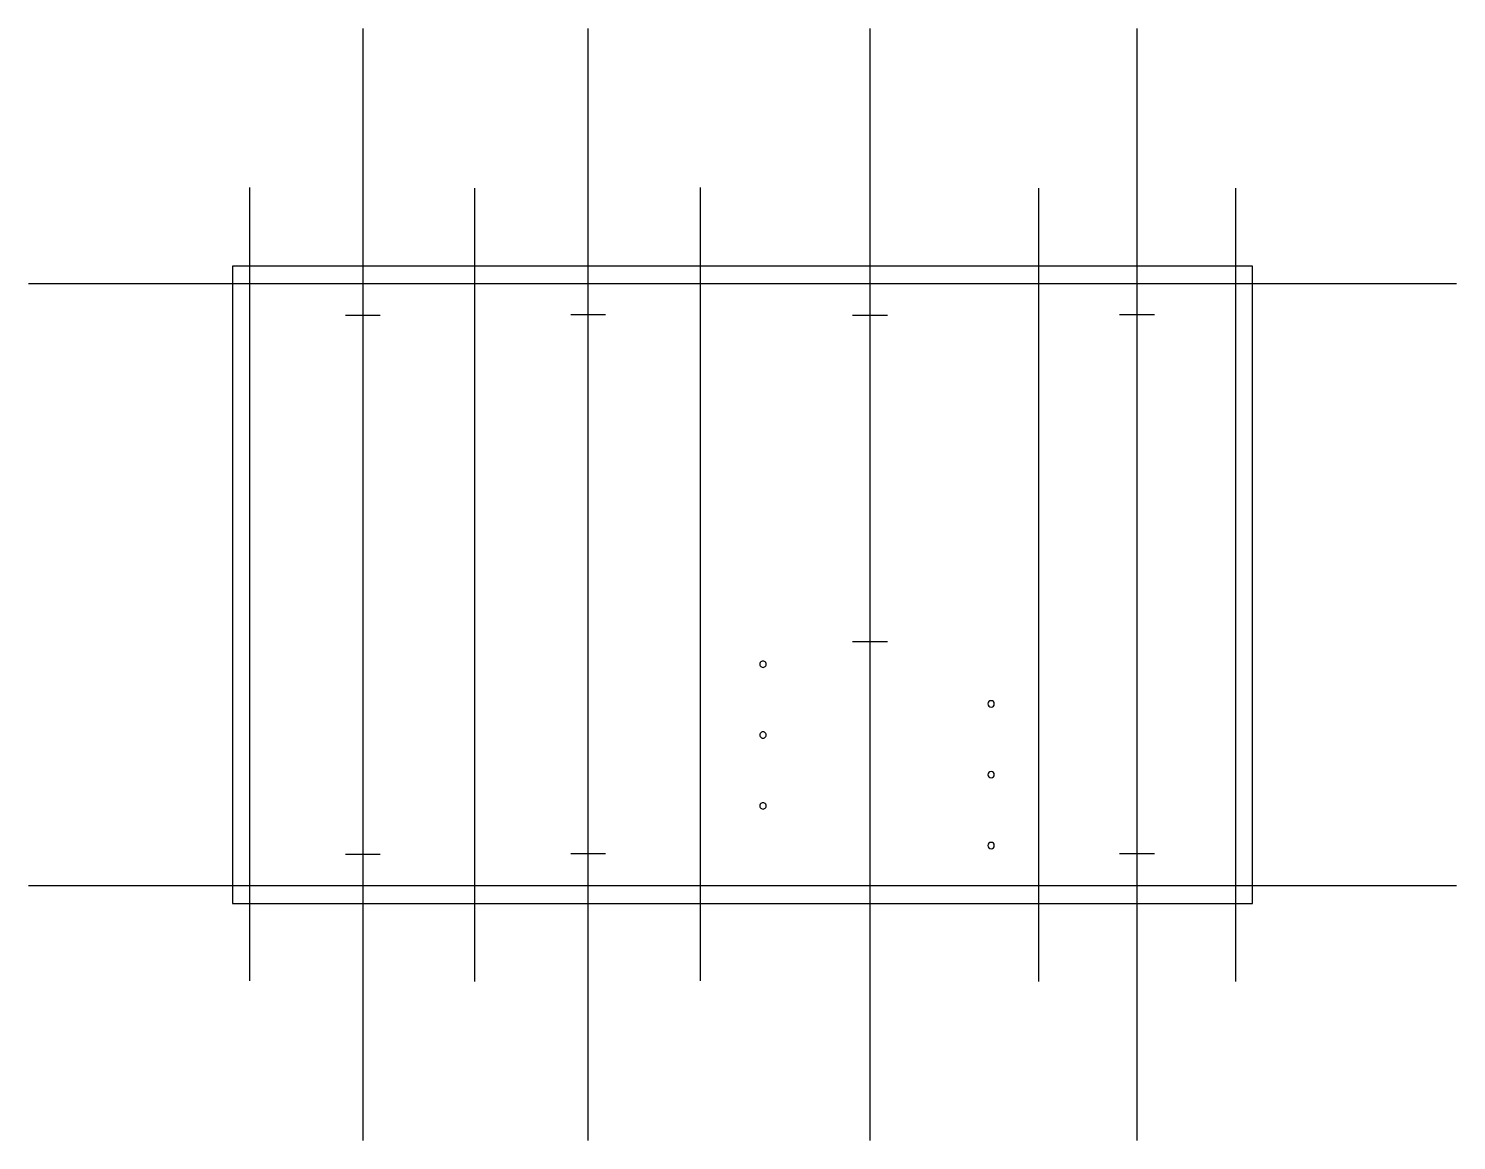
# Model space of a CAD drawing. Extents: x -144 to 864, y -167 to 618.
import ezdxf

# ---------------------------------------------------------------- set-up
doc = ezdxf.new("R2010")
doc.units = 0

msp = doc.modelspace()

# ---------------------------------------------------------------- linework, layer by layer
at = {"color": 7}
for points in [[(92.132299, 617.732513), (92.132299, -166.967749)], [(251.131865, -166.967749), (251.131865, 617.732513)], [(450.132413, 617.732513), (450.132413, -166.967749)], [(638.631925, -166.967749), (638.631925, 617.732513)], [(12.132269, 505.631606), (12.132269, -54.366515)], [(171.13202, -54.866577), (171.13202, 505.131809)], [(330.130793, 505.631606), (330.130793, -54.366515)], [(569.131263, 505.131809), (569.131263, -54.866577)], [(708.132588, 505.131809), (708.132588, -54.866577)], [(864.130724, 437.631923), (-143.867535, 437.631923)], [(104.382227, 415.131785), (79.882106, 415.131785)], [(263.382058, 415.631847), (238.881937, 415.631847)], [(462.382605, 415.131785), (437.88222, 415.131785)], [(650.882118, 415.631847), (626.381732, 415.631847)], [(437.88222, 185.132164), (462.382605, 185.132164)], [(376.881815, 169.132161), (376.80393, 169.719225), (376.580372, 170.257161), (376.226286, 170.719736), (375.756815, 171.080718), (375.209459, 171.3068), (374.631815, 171.382161), (374.05417, 171.3068), (373.506814, 171.080718), (373.037344, 170.719736), (372.683257, 170.257161), (372.459699, 169.719225), (372.381814, 169.132161), (372.459699, 168.545096), (372.683257, 168.00716), (373.037344, 167.544586), (373.506814, 167.183603), (374.05417, 166.957521), (374.631815, 166.88216), (375.209459, 166.957521), (375.756815, 167.183603), (376.226286, 167.544586), (376.580372, 168.00716), (376.80393, 168.545096), (376.881815, 169.132161), (376.881815, 169.132161)], [(537.881603, 141.132196), (537.702881, 142.005864), (537.220255, 142.718892), (536.505807, 143.199412), (535.631615, 143.375556), (534.757424, 143.199412), (534.042975, 142.718892), (533.56035, 142.005864), (533.381628, 141.132196), (533.56035, 140.258528), (534.042975, 139.5455), (534.757424, 139.06498), (535.631615, 138.888836), (536.505807, 139.06498), (537.220255, 139.5455), (537.702881, 140.258528), (537.881603, 141.132196), (537.881603, 141.132196)], [(376.881815, 119.132223), (376.80393, 119.719288), (376.580372, 120.257223), (376.226286, 120.719798), (375.756815, 121.080781), (375.209459, 121.306863), (374.631815, 121.382224), (374.05417, 121.306863), (373.506814, 121.080781), (373.037344, 120.719798), (372.683257, 120.257223), (372.459699, 119.719288), (372.381814, 119.132223), (372.459699, 118.545158), (372.683257, 118.007223), (373.037344, 117.544648), (373.506814, 117.183665), (374.05417, 116.957583), (374.631815, 116.882222), (375.209459, 116.957583), (375.756815, 117.183665), (376.226286, 117.544648), (376.580372, 118.007223), (376.80393, 118.545158), (376.881815, 119.132223), (376.881815, 119.132223)], [(537.881603, 91.132259), (537.702881, 92.005927), (537.220255, 92.718955), (536.505807, 93.199475), (535.631615, 93.375619), (534.757424, 93.199475), (534.042975, 92.718955), (533.56035, 92.005927), (533.381628, 91.132259), (533.56035, 90.258591), (534.042975, 89.545563), (534.757424, 89.065043), (535.631615, 88.888899), (536.505807, 89.065043), (537.220255, 89.545563), (537.702881, 90.258591), (537.881603, 91.132259), (537.881603, 91.132259)], [(376.881815, 69.132288), (376.80393, 69.719353), (376.580372, 70.257288), (376.226286, 70.719863), (375.756815, 71.080846), (375.209459, 71.306928), (374.631815, 71.382289), (374.05417, 71.306928), (373.506814, 71.080846), (373.037344, 70.719863), (372.683257, 70.257288), (372.459699, 69.719353), (372.381814, 69.132288), (372.459699, 68.545223), (372.683257, 68.007288), (373.037344, 67.544713), (373.506814, 67.18373), (374.05417, 66.957648), (374.631815, 66.882288), (375.209459, 66.957648), (375.756815, 67.18373), (376.226286, 67.544713), (376.580372, 68.007288), (376.80393, 68.545223), (376.881815, 69.132288), (376.881815, 69.132288)], [(537.881603, 41.132324), (537.702881, 42.005992), (537.220255, 42.71902), (536.505807, 43.19954), (535.631615, 43.375684), (534.757424, 43.19954), (534.042975, 42.71902), (533.56035, 42.005992), (533.381628, 41.132324), (533.56035, 40.258656), (534.042975, 39.545628), (534.757424, 39.065108), (535.631615, 38.888964), (536.505807, 39.065108), (537.220255, 39.545628), (537.702881, 40.258656), (537.881603, 41.132324), (537.881603, 41.132324)], [(79.882106, 35.132388), (104.382227, 35.132388)], [(238.881937, 35.63245), (263.382058, 35.63245)], [(626.381732, 35.63245), (650.882118, 35.63245)], [(864.130724, 12.631192), (-143.867535, 12.631192)]]:
    msp.add_lwpolyline(points, dxfattribs=at)
msp.add_lwpolyline([(0.132292, 450.131808), (0.132292, 0.13237), (720.131374, 0.13237), (720.131374, 450.131808), (0.132292, 450.131808)], close=True, dxfattribs=at)

doc.saveas('drawing.dxf')
